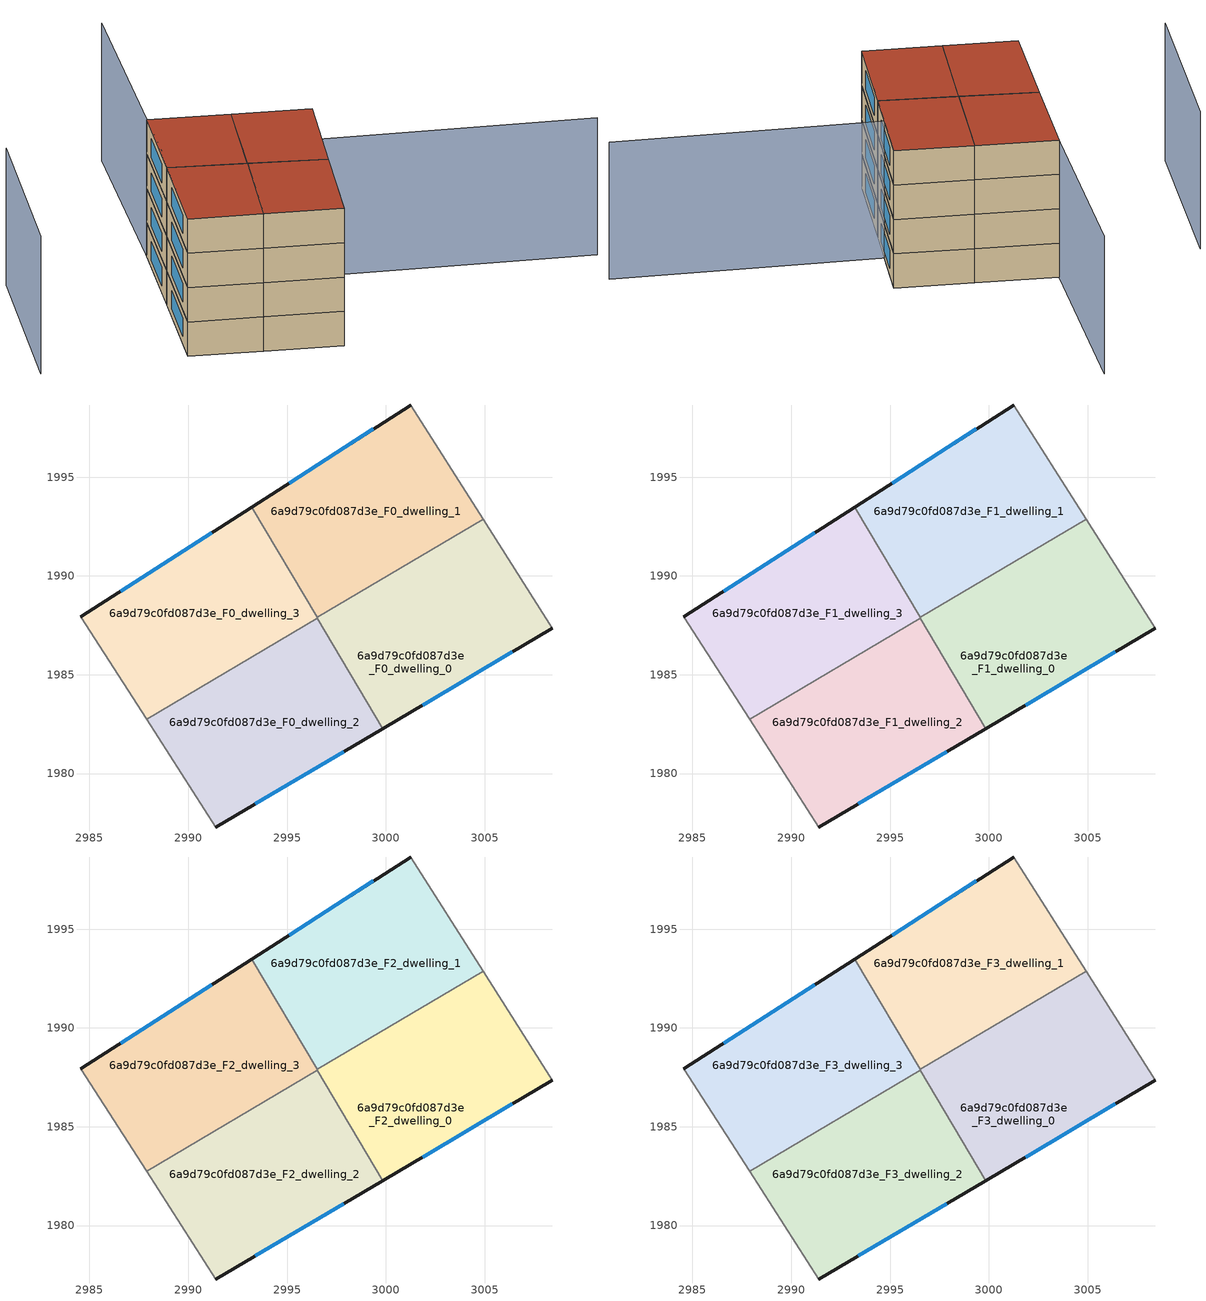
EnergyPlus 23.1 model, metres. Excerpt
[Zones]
6a9d79c0fd087d3e_F0_dwelling_0
 floor ground (EU_floor_Construction): 3008.41,1987.34 2999.84,1982.28 2996.54,1987.87 z0; 3004.92,1992.87 3008.41,1987.34 2996.54,1987.87 2996.52,1987.9 z0
 wall outside (EU_wall_Construction): 2999.84,1982.28 3008.41,1987.34 z0:3
 wall adiabatic (EU_wall_Construction): 3008.41,1987.34 3004.92,1992.87 z0:3
 wall to 6a9d79c0fd087d3e_F0_dwelling_2 (EU_wall_Construction): 2996.54,1987.87 2999.84,1982.28 z0:3
 wall to 6a9d79c0fd087d3e_F0_dwelling_1 (EU_wall_Construction): 3004.92,1992.87 2996.52,1987.9 z0:3
 wall to 6a9d79c0fd087d3e_F0_dwelling_3 (EU_wall_Construction): 2996.52,1987.9 2996.54,1987.87 z0:3
 window (EU_Window_Construction): 3001.86,1983.47 3006.4,1986.15 z0.7:2.3
6a9d79c0fd087d3e_F0_dwelling_1
 floor ground (EU_floor_Construction): 3001.26,1998.65 3004.92,1992.87 2996.52,1987.9 2993.22,1993.48 z0
 wall outside (EU_wall_Construction): 3001.26,1998.65 2993.22,1993.48 z0:3
 wall adiabatic (EU_wall_Construction): 3004.92,1992.87 3001.26,1998.65 z0:3
 wall to 6a9d79c0fd087d3e_F0_dwelling_3 (EU_wall_Construction): 2993.22,1993.48 2996.52,1987.9 z0:3
 window (EU_Window_Construction): 2999.37,1997.44 2995.11,1994.7 z0.7:2.3
6a9d79c0fd087d3e_F0_dwelling_2
 floor ground (EU_floor_Construction): 2996.54,1987.87 2999.84,1982.28 2991.4,1977.3 2987.89,1982.75 z0
 wall outside (EU_wall_Construction): 2991.4,1977.3 2999.84,1982.28 z0:3
 wall adiabatic (EU_wall_Construction): 2987.89,1982.75 2991.4,1977.3 z0:3
 wall to 6a9d79c0fd087d3e_F0_dwelling_3 (EU_wall_Construction): 2996.54,1987.87 2987.89,1982.75 z0:3
 window (EU_Window_Construction): 2993.38,1978.47 2997.86,1981.11 z0.7:2.3
6a9d79c0fd087d3e_F0_dwelling_3
 floor ground (EU_floor_Construction): 2993.22,1993.48 2996.54,1987.87 2987.89,1982.75 2984.57,1987.93 z0
 wall outside (EU_wall_Construction): 2993.22,1993.48 2984.57,1987.93 z0:3
 wall adiabatic (EU_wall_Construction): 2984.57,1987.93 2987.89,1982.75 z0:3
 window (EU_Window_Construction): 2991.19,1992.18 2986.6,1989.23 z0.7:2.3
6a9d79c0fd087d3e_F1_dwelling_0
 floor to 6a9d79c0fd087d3e_F0_dwelling_0 (EU_floor_Construction): 3004.92,1992.87 2996.54,1987.87 2996.52,1987.9 z3; 3008.41,1987.34 2999.84,1982.28 2996.54,1987.87 z3; 3004.92,1992.87 3008.41,1987.34 2996.54,1987.87 z3
 wall outside (EU_wall_Construction): 2999.84,1982.28 3008.41,1987.34 z3:6
 wall adiabatic (EU_wall_Construction): 3008.41,1987.34 3004.92,1992.87 z3:6
 wall to 6a9d79c0fd087d3e_F1_dwelling_2 (EU_wall_Construction): 2996.54,1987.87 2999.84,1982.28 z3:6
 wall to 6a9d79c0fd087d3e_F1_dwelling_1 (EU_wall_Construction): 3004.92,1992.87 2996.52,1987.9 z3:6
 wall to 6a9d79c0fd087d3e_F1_dwelling_3 (EU_wall_Construction): 2996.52,1987.9 2996.54,1987.87 z3:6
 window (EU_Window_Construction): 3001.86,1983.47 3006.4,1986.15 z3.7:5.3
6a9d79c0fd087d3e_F1_dwelling_1
 floor to 6a9d79c0fd087d3e_F0_dwelling_1 (EU_floor_Construction): 3001.26,1998.65 3004.92,1992.87 2996.52,1987.9 2993.22,1993.48 z3
 wall outside (EU_wall_Construction): 3001.26,1998.65 2993.22,1993.48 z3:6
 wall adiabatic (EU_wall_Construction): 3004.92,1992.87 3001.26,1998.65 z3:6
 wall to 6a9d79c0fd087d3e_F1_dwelling_3 (EU_wall_Construction): 2993.22,1993.48 2996.52,1987.9 z3:6
 window (EU_Window_Construction): 2999.37,1997.44 2995.11,1994.7 z3.7:5.3
6a9d79c0fd087d3e_F1_dwelling_2
 floor to 6a9d79c0fd087d3e_F0_dwelling_2 (EU_floor_Construction): 2996.54,1987.87 2999.84,1982.28 2991.4,1977.3 2987.89,1982.75 z3
 wall outside (EU_wall_Construction): 2991.4,1977.3 2999.84,1982.28 z3:6
 wall adiabatic (EU_wall_Construction): 2987.89,1982.75 2991.4,1977.3 z3:6
 wall to 6a9d79c0fd087d3e_F1_dwelling_3 (EU_wall_Construction): 2996.54,1987.87 2987.89,1982.75 z3:6
 window (EU_Window_Construction): 2993.38,1978.47 2997.86,1981.11 z3.7:5.3
6a9d79c0fd087d3e_F1_dwelling_3
 floor to 6a9d79c0fd087d3e_F0_dwelling_3 (EU_floor_Construction): 2993.22,1993.48 2996.54,1987.87 2987.89,1982.75 2984.57,1987.93 z3
 wall outside (EU_wall_Construction): 2993.22,1993.48 2984.57,1987.93 z3:6
 wall adiabatic (EU_wall_Construction): 2984.57,1987.93 2987.89,1982.75 z3:6
 window (EU_Window_Construction): 2991.19,1992.18 2986.6,1989.23 z3.7:5.3
6a9d79c0fd087d3e_F2_dwelling_0
 floor to 6a9d79c0fd087d3e_F1_dwelling_0 (EU_floor_Construction): 3004.92,1992.87 2996.54,1987.87 2996.52,1987.9 z6; 3008.41,1987.34 2999.84,1982.28 2996.54,1987.87 z6; 3004.92,1992.87 3008.41,1987.34 2996.54,1987.87 z6
 wall outside (EU_wall_Construction): 2999.84,1982.28 3008.41,1987.34 z6:9
 wall adiabatic (EU_wall_Construction): 3008.41,1987.34 3004.92,1992.87 z6:9
 wall to 6a9d79c0fd087d3e_F2_dwelling_2 (EU_wall_Construction): 2996.54,1987.87 2999.84,1982.28 z6:9
 wall to 6a9d79c0fd087d3e_F2_dwelling_1 (EU_wall_Construction): 3004.92,1992.87 2996.52,1987.9 z6:9
 wall to 6a9d79c0fd087d3e_F2_dwelling_3 (EU_wall_Construction): 2996.52,1987.9 2996.54,1987.87 z6:9
 window (EU_Window_Construction): 3001.86,1983.47 3006.4,1986.15 z6.7:8.3
6a9d79c0fd087d3e_F2_dwelling_1
 floor to 6a9d79c0fd087d3e_F1_dwelling_1 (EU_floor_Construction): 3001.26,1998.65 3004.92,1992.87 2996.52,1987.9 2993.22,1993.48 z6
 wall outside (EU_wall_Construction): 3001.26,1998.65 2993.22,1993.48 z6:9
 wall adiabatic (EU_wall_Construction): 3004.92,1992.87 3001.26,1998.65 z6:9
 wall to 6a9d79c0fd087d3e_F2_dwelling_3 (EU_wall_Construction): 2993.22,1993.48 2996.52,1987.9 z6:9
 window (EU_Window_Construction): 2999.37,1997.44 2995.11,1994.7 z6.7:8.3
6a9d79c0fd087d3e_F2_dwelling_2
 floor to 6a9d79c0fd087d3e_F1_dwelling_2 (EU_floor_Construction): 2996.54,1987.87 2999.84,1982.28 2991.4,1977.3 2987.89,1982.75 z6
 wall outside (EU_wall_Construction): 2991.4,1977.3 2999.84,1982.28 z6:9
 wall adiabatic (EU_wall_Construction): 2987.89,1982.75 2991.4,1977.3 z6:9
 wall to 6a9d79c0fd087d3e_F2_dwelling_3 (EU_wall_Construction): 2996.54,1987.87 2987.89,1982.75 z6:9
 window (EU_Window_Construction): 2993.38,1978.47 2997.86,1981.11 z6.7:8.3
6a9d79c0fd087d3e_F2_dwelling_3
 floor to 6a9d79c0fd087d3e_F1_dwelling_3 (EU_floor_Construction): 2993.22,1993.48 2996.54,1987.87 2987.89,1982.75 2984.57,1987.93 z6
 wall outside (EU_wall_Construction): 2993.22,1993.48 2984.57,1987.93 z6:9
 wall adiabatic (EU_wall_Construction): 2984.57,1987.93 2987.89,1982.75 z6:9
 window (EU_Window_Construction): 2991.19,1992.18 2986.6,1989.23 z6.7:8.3
6a9d79c0fd087d3e_F3_dwelling_0
 floor to 6a9d79c0fd087d3e_F2_dwelling_0 (EU_floor_Construction): 3004.92,1992.87 2996.54,1987.87 2996.52,1987.9 z9; 3008.41,1987.34 2999.84,1982.28 2996.54,1987.87 z9; 3004.92,1992.87 3008.41,1987.34 2996.54,1987.87 z9
 wall outside (EU_wall_Construction): 2999.84,1982.28 3008.41,1987.34 z9:12
 wall adiabatic (EU_wall_Construction): 3008.41,1987.34 3004.92,1992.87 z9:12
 wall to 6a9d79c0fd087d3e_F3_dwelling_2 (EU_wall_Construction): 2996.54,1987.87 2999.84,1982.28 z9:12
 wall to 6a9d79c0fd087d3e_F3_dwelling_1 (EU_wall_Construction): 3004.92,1992.87 2996.52,1987.9 z9:12
 wall to 6a9d79c0fd087d3e_F3_dwelling_3 (EU_wall_Construction): 2996.52,1987.9 2996.54,1987.87 z9:12
 window (EU_Window_Construction): 3001.86,1983.47 3006.4,1986.15 z9.7:11.3
 roof outside (EU_roof_Construction): 3008.41,1987.34 3004.92,1992.87 2996.54,1987.87 2999.84,1982.28 z12; 3004.92,1992.87 2996.52,1987.9 2996.54,1987.87 z12
6a9d79c0fd087d3e_F3_dwelling_1
 floor to 6a9d79c0fd087d3e_F2_dwelling_1 (EU_floor_Construction): 3001.26,1998.65 3004.92,1992.87 2996.52,1987.9 2993.22,1993.48 z9
 wall outside (EU_wall_Construction): 3001.26,1998.65 2993.22,1993.48 z9:12
 wall adiabatic (EU_wall_Construction): 3004.92,1992.87 3001.26,1998.65 z9:12
 wall to 6a9d79c0fd087d3e_F3_dwelling_3 (EU_wall_Construction): 2993.22,1993.48 2996.52,1987.9 z9:12
 window (EU_Window_Construction): 2999.37,1997.44 2995.11,1994.7 z9.7:11.3
 roof outside (EU_roof_Construction): 3004.92,1992.87 3001.26,1998.65 2993.22,1993.48 2996.52,1987.9 z12
6a9d79c0fd087d3e_F3_dwelling_2
 floor to 6a9d79c0fd087d3e_F2_dwelling_2 (EU_floor_Construction): 2996.54,1987.87 2999.84,1982.28 2991.4,1977.3 2987.89,1982.75 z9
 wall outside (EU_wall_Construction): 2991.4,1977.3 2999.84,1982.28 z9:12
 wall adiabatic (EU_wall_Construction): 2987.89,1982.75 2991.4,1977.3 z9:12
 wall to 6a9d79c0fd087d3e_F3_dwelling_3 (EU_wall_Construction): 2996.54,1987.87 2987.89,1982.75 z9:12
 window (EU_Window_Construction): 2993.38,1978.47 2997.86,1981.11 z9.7:11.3
 roof outside (EU_roof_Construction): 2999.84,1982.28 2996.54,1987.87 2987.89,1982.75 2991.4,1977.3 z12
6a9d79c0fd087d3e_F3_dwelling_3
 floor to 6a9d79c0fd087d3e_F2_dwelling_3 (EU_floor_Construction): 2993.22,1993.48 2996.54,1987.87 2987.89,1982.75 2984.57,1987.93 z9
 wall outside (EU_wall_Construction): 2993.22,1993.48 2984.57,1987.93 z9:12
 wall adiabatic (EU_wall_Construction): 2984.57,1987.93 2987.89,1982.75 z9:12
 window (EU_Window_Construction): 2991.19,1992.18 2986.6,1989.23 z9.7:11.3
 roof outside (EU_roof_Construction): 2996.54,1987.87 2993.22,1993.48 2984.57,1987.93 2987.89,1982.75 z12
shading: 3015.78,1965.77 2996.04,1995.13 / 2996.04,1995.13 3017.27,2009.41 / 2991.69,2006.78 2976.81,1997.37 z0:12
[Building]
EU S2 Campaign: North Axis=0; Terrain=City; Solar Distribution=FullExterior
[Site:Location]
Budapest.Ferenc.Liszt.Intl.AP: Latitude=47.437; Longitude=19.256; Time Zone=1; Elevation=185
[SizingPeriod:WeatherFileDays]
AnnualSizingPeriod: Begin Month=1; Begin Day of Month=1; End Month=12; End Day of Month=31; Day of Week for Start Day=Monday; Use Weather File Daylight Saving Period=No; Use Weather File Rain and Snow Indicators=No
[MATERIAL]
EU_InternalMass_Material: Roughness=MediumRough; Thickness=0.1; Conductivity=1; Density=1800; Specific Heat=900; Thermal Absorptance=0.9; Solar Absorptance=0.7; Visible Absorptance=0.7
[MATERIAL:NOMASS] Roughness=MediumRough; Thermal Absorptance=0.9; Solar Absorptance=0.7; Visible Absorptance=0.7
Name | Thermal Resistance
EU_wall_NoMass | 0.832559
EU_roof_NoMass | 1.39638
EU_floor_NoMass | 0.872794
[WINDOWMATERIAL:SIMPLEGLAZINGSYSTEM]
EU_Window_SimpleGlazing: UFactor=2.79869; Solar Heat Gain Coefficient=0.75; Visible Transmittance=0.75
[CONSTRUCTION]
EU_wall_Construction: EU_wall_NoMass
EU_roof_Construction: EU_roof_NoMass
EU_floor_Construction: EU_floor_NoMass
EU_Window_Construction: EU_Window_SimpleGlazing
EU_InternalMass_Construction: EU_InternalMass_Material
[ZONE] Type=1; Multiplier=1; Ceiling Height=autocalculate; Floor Area=autocalculate; Part of Total Floor Area=Yes
Name | Volume
6a9d79c0fd087d3e_F0_dwelling_0; 6a9d79c0fd087d3e_F1_dwelling_0; 6a9d79c0fd087d3e_F2_dwelling_0; 6a9d79c0fd087d3e_F3_dwelling_0 | 193.132
6a9d79c0fd087d3e_F0_dwelling_1; 6a9d79c0fd087d3e_F1_dwelling_1; 6a9d79c0fd087d3e_F2_dwelling_1; 6a9d79c0fd087d3e_F3_dwelling_1; 6a9d79c0fd087d3e_F0_dwelling_2; 6a9d79c0fd087d3e_F1_dwelling_2; 6a9d79c0fd087d3e_F2_dwelling_2; 6a9d79c0fd087d3e_F3_dwelling_2 | 193.126
6a9d79c0fd087d3e_F0_dwelling_3; 6a9d79c0fd087d3e_F1_dwelling_3; 6a9d79c0fd087d3e_F2_dwelling_3; 6a9d79c0fd087d3e_F3_dwelling_3 | 193.139
[INTERNALMASS] Construction=EU_InternalMass_Construction
Name | Zone or ZoneList | Surface Area
6a9d79c0fd087d3e_F0_dwelling_0_EU_InternalMass | 6a9d79c0fd087d3e_F0_dwelling_0 | 64.3781
6a9d79c0fd087d3e_F0_dwelling_1_EU_InternalMass | 6a9d79c0fd087d3e_F0_dwelling_1 | 64.376
6a9d79c0fd087d3e_F0_dwelling_2_EU_InternalMass | 6a9d79c0fd087d3e_F0_dwelling_2 | 64.376
6a9d79c0fd087d3e_F0_dwelling_3_EU_InternalMass | 6a9d79c0fd087d3e_F0_dwelling_3 | 64.3802
6a9d79c0fd087d3e_F1_dwelling_0_EU_InternalMass | 6a9d79c0fd087d3e_F1_dwelling_0 | 64.3781
6a9d79c0fd087d3e_F1_dwelling_1_EU_InternalMass | 6a9d79c0fd087d3e_F1_dwelling_1 | 64.376
6a9d79c0fd087d3e_F1_dwelling_2_EU_InternalMass | 6a9d79c0fd087d3e_F1_dwelling_2 | 64.376
6a9d79c0fd087d3e_F1_dwelling_3_EU_InternalMass | 6a9d79c0fd087d3e_F1_dwelling_3 | 64.3802
6a9d79c0fd087d3e_F2_dwelling_0_EU_InternalMass | 6a9d79c0fd087d3e_F2_dwelling_0 | 64.3781
6a9d79c0fd087d3e_F2_dwelling_1_EU_InternalMass | 6a9d79c0fd087d3e_F2_dwelling_1 | 64.376
6a9d79c0fd087d3e_F2_dwelling_2_EU_InternalMass | 6a9d79c0fd087d3e_F2_dwelling_2 | 64.376
6a9d79c0fd087d3e_F2_dwelling_3_EU_InternalMass | 6a9d79c0fd087d3e_F2_dwelling_3 | 64.3802
6a9d79c0fd087d3e_F3_dwelling_0_EU_InternalMass | 6a9d79c0fd087d3e_F3_dwelling_0 | 64.3781
6a9d79c0fd087d3e_F3_dwelling_1_EU_InternalMass | 6a9d79c0fd087d3e_F3_dwelling_1 | 64.376
6a9d79c0fd087d3e_F3_dwelling_2_EU_InternalMass | 6a9d79c0fd087d3e_F3_dwelling_2 | 64.376
6a9d79c0fd087d3e_F3_dwelling_3_EU_InternalMass | 6a9d79c0fd087d3e_F3_dwelling_3 | 64.3802
[OTHEREQUIPMENT] Fuel Type=Electricity; Design Level Calculation Method=Watts/Area; Power per Zone Floor Area=1; Fraction Latent=0; Fraction Radiant=0; Fraction Lost=0; Carbon Dioxide Generation Rate=0; EndUse Subcategory=EU_Step8_InternalGains
Name | Zone or ZoneList or Space or SpaceList | Schedule
EU_Step8_InternalGain_6a9d79c0fd087d3e_F0_dwelling_0_f000 | 6a9d79c0fd087d3e_F0_dwelling_0 | EU_Step8_GainSchedule_6a9d79c0fd087d3e_F0_dwelling_0_f000
EU_Step8_InternalGain_6a9d79c0fd087d3e_F0_dwelling_1_f000 | 6a9d79c0fd087d3e_F0_dwelling_1 | EU_Step8_GainSchedule_6a9d79c0fd087d3e_F0_dwelling_1_f000
EU_Step8_InternalGain_6a9d79c0fd087d3e_F0_dwelling_2_f000 | 6a9d79c0fd087d3e_F0_dwelling_2 | EU_Step8_GainSchedule_6a9d79c0fd087d3e_F0_dwelling_2_f000
EU_Step8_InternalGain_6a9d79c0fd087d3e_F0_dwelling_3_f000 | 6a9d79c0fd087d3e_F0_dwelling_3 | EU_Step8_GainSchedule_6a9d79c0fd087d3e_F0_dwelling_3_f000
EU_Step8_InternalGain_6a9d79c0fd087d3e_F1_dwelling_0_f000 | 6a9d79c0fd087d3e_F1_dwelling_0 | EU_Step8_GainSchedule_6a9d79c0fd087d3e_F1_dwelling_0_f000
EU_Step8_InternalGain_6a9d79c0fd087d3e_F1_dwelling_1_f000 | 6a9d79c0fd087d3e_F1_dwelling_1 | EU_Step8_GainSchedule_6a9d79c0fd087d3e_F1_dwelling_1_f000
EU_Step8_InternalGain_6a9d79c0fd087d3e_F1_dwelling_2_f000 | 6a9d79c0fd087d3e_F1_dwelling_2 | EU_Step8_GainSchedule_6a9d79c0fd087d3e_F1_dwelling_2_f000
EU_Step8_InternalGain_6a9d79c0fd087d3e_F1_dwelling_3_f000 | 6a9d79c0fd087d3e_F1_dwelling_3 | EU_Step8_GainSchedule_6a9d79c0fd087d3e_F1_dwelling_3_f000
EU_Step8_InternalGain_6a9d79c0fd087d3e_F2_dwelling_0_f000 | 6a9d79c0fd087d3e_F2_dwelling_0 | EU_Step8_GainSchedule_6a9d79c0fd087d3e_F2_dwelling_0_f000
EU_Step8_InternalGain_6a9d79c0fd087d3e_F2_dwelling_1_f000 | 6a9d79c0fd087d3e_F2_dwelling_1 | EU_Step8_GainSchedule_6a9d79c0fd087d3e_F2_dwelling_1_f000
EU_Step8_InternalGain_6a9d79c0fd087d3e_F2_dwelling_2_f000 | 6a9d79c0fd087d3e_F2_dwelling_2 | EU_Step8_GainSchedule_6a9d79c0fd087d3e_F2_dwelling_2_f000
EU_Step8_InternalGain_6a9d79c0fd087d3e_F2_dwelling_3_f000 | 6a9d79c0fd087d3e_F2_dwelling_3 | EU_Step8_GainSchedule_6a9d79c0fd087d3e_F2_dwelling_3_f000
EU_Step8_InternalGain_6a9d79c0fd087d3e_F3_dwelling_0_f000 | 6a9d79c0fd087d3e_F3_dwelling_0 | EU_Step8_GainSchedule_6a9d79c0fd087d3e_F3_dwelling_0_f000
EU_Step8_InternalGain_6a9d79c0fd087d3e_F3_dwelling_1_f000 | 6a9d79c0fd087d3e_F3_dwelling_1 | EU_Step8_GainSchedule_6a9d79c0fd087d3e_F3_dwelling_1_f000
EU_Step8_InternalGain_6a9d79c0fd087d3e_F3_dwelling_2_f000 | 6a9d79c0fd087d3e_F3_dwelling_2 | EU_Step8_GainSchedule_6a9d79c0fd087d3e_F3_dwelling_2_f000
EU_Step8_InternalGain_6a9d79c0fd087d3e_F3_dwelling_3_f000 | 6a9d79c0fd087d3e_F3_dwelling_3 | EU_Step8_GainSchedule_6a9d79c0fd087d3e_F3_dwelling_3_f000
[ZONEVENTILATION:DESIGNFLOWRATE] Schedule=EU_AlwaysOn; Design Flow Rate Calculation Method=AirChanges/Hour; Air Changes per Hour=0.475469; Ventilation Type=Natural; Fan Pressure Rise=0; Fan Total Efficiency=1; Constant Term Coefficient=1; Temperature Term Coefficient=0; Velocity Term Coefficient=0; Velocity Squared Term Coefficient=0; Minimum Indoor Temperature=-100; Maximum Indoor Temperature=100; Delta Temperature=-100; Minimum Outdoor Temperature=-100; Maximum Outdoor Temperature=100; Maximum Wind Speed=40
Name | Zone or ZoneList or Space or SpaceList
EU_ConstantAir_6a9d79c0fd087d3e_F0_dwelling_0 | 6a9d79c0fd087d3e_F0_dwelling_0
EU_ConstantAir_6a9d79c0fd087d3e_F0_dwelling_1 | 6a9d79c0fd087d3e_F0_dwelling_1
EU_ConstantAir_6a9d79c0fd087d3e_F0_dwelling_2 | 6a9d79c0fd087d3e_F0_dwelling_2
EU_ConstantAir_6a9d79c0fd087d3e_F0_dwelling_3 | 6a9d79c0fd087d3e_F0_dwelling_3
EU_ConstantAir_6a9d79c0fd087d3e_F1_dwelling_0 | 6a9d79c0fd087d3e_F1_dwelling_0
EU_ConstantAir_6a9d79c0fd087d3e_F1_dwelling_1 | 6a9d79c0fd087d3e_F1_dwelling_1
EU_ConstantAir_6a9d79c0fd087d3e_F1_dwelling_2 | 6a9d79c0fd087d3e_F1_dwelling_2
EU_ConstantAir_6a9d79c0fd087d3e_F1_dwelling_3 | 6a9d79c0fd087d3e_F1_dwelling_3
EU_ConstantAir_6a9d79c0fd087d3e_F2_dwelling_0 | 6a9d79c0fd087d3e_F2_dwelling_0
EU_ConstantAir_6a9d79c0fd087d3e_F2_dwelling_1 | 6a9d79c0fd087d3e_F2_dwelling_1
EU_ConstantAir_6a9d79c0fd087d3e_F2_dwelling_2 | 6a9d79c0fd087d3e_F2_dwelling_2
EU_ConstantAir_6a9d79c0fd087d3e_F2_dwelling_3 | 6a9d79c0fd087d3e_F2_dwelling_3
EU_ConstantAir_6a9d79c0fd087d3e_F3_dwelling_0 | 6a9d79c0fd087d3e_F3_dwelling_0
EU_ConstantAir_6a9d79c0fd087d3e_F3_dwelling_1 | 6a9d79c0fd087d3e_F3_dwelling_1
EU_ConstantAir_6a9d79c0fd087d3e_F3_dwelling_2 | 6a9d79c0fd087d3e_F3_dwelling_2
EU_ConstantAir_6a9d79c0fd087d3e_F3_dwelling_3 | 6a9d79c0fd087d3e_F3_dwelling_3
[HVACTEMPLATE:THERMOSTAT] Constant Heating Setpoint=20; Constant Cooling Setpoint=50
EU_HeatOnly_6a9d79c0fd087d3e_F0_dwelling_0; EU_HeatOnly_6a9d79c0fd087d3e_F0_dwelling_1; EU_HeatOnly_6a9d79c0fd087d3e_F0_dwelling_2; EU_HeatOnly_6a9d79c0fd087d3e_F0_dwelling_3; EU_HeatOnly_6a9d79c0fd087d3e_F1_dwelling_0; EU_HeatOnly_6a9d79c0fd087d3e_F1_dwelling_1; EU_HeatOnly_6a9d79c0fd087d3e_F1_dwelling_2; EU_HeatOnly_6a9d79c0fd087d3e_F1_dwelling_3; EU_HeatOnly_6a9d79c0fd087d3e_F2_dwelling_0; EU_HeatOnly_6a9d79c0fd087d3e_F2_dwelling_1; EU_HeatOnly_6a9d79c0fd087d3e_F2_dwelling_2; EU_HeatOnly_6a9d79c0fd087d3e_F2_dwelling_3; EU_HeatOnly_6a9d79c0fd087d3e_F3_dwelling_0; EU_HeatOnly_6a9d79c0fd087d3e_F3_dwelling_1; EU_HeatOnly_6a9d79c0fd087d3e_F3_dwelling_2; EU_HeatOnly_6a9d79c0fd087d3e_F3_dwelling_3
[HVACTEMPLATE:ZONE:IDEALLOADSAIRSYSTEM] System Availability Schedule=EU_AlwaysOn; Maximum Heating Supply Air Temperature=50; Minimum Cooling Supply Air Temperature=13; Maximum Heating Supply Air Humidity Ratio=0.0156; Minimum Cooling Supply Air Humidity Ratio=0.0077; Heating Limit=NoLimit; Cooling Limit=NoLimit; Heating Availability Schedule=EU_AlwaysOn; Cooling Availability Schedule=EU_CoolingOff; Dehumidification Control Type=ConstantSensibleHeatRatio; Cooling Sensible Heat Ratio=0.7; Dehumidification Setpoint=60; Humidification Control Type=None; Humidification Setpoint=30; Outdoor Air Method=None; Outdoor Air Flow Rate per Person=0.00944; Outdoor Air Flow Rate per Zone Floor Area=0; Outdoor Air Flow Rate per Zone=0; Demand Controlled Ventilation Type=None; Outdoor Air Economizer Type=NoEconomizer; Heat Recovery Type=None; Sensible Heat Recovery Effectiveness=0.7; Latent Heat Recovery Effectiveness=0.65
Name | Template Thermostat
6a9d79c0fd087d3e_F0_dwelling_0 | EU_HeatOnly_6a9d79c0fd087d3e_F0_dwelling_0
6a9d79c0fd087d3e_F0_dwelling_1 | EU_HeatOnly_6a9d79c0fd087d3e_F0_dwelling_1
6a9d79c0fd087d3e_F0_dwelling_2 | EU_HeatOnly_6a9d79c0fd087d3e_F0_dwelling_2
6a9d79c0fd087d3e_F0_dwelling_3 | EU_HeatOnly_6a9d79c0fd087d3e_F0_dwelling_3
6a9d79c0fd087d3e_F1_dwelling_0 | EU_HeatOnly_6a9d79c0fd087d3e_F1_dwelling_0
6a9d79c0fd087d3e_F1_dwelling_1 | EU_HeatOnly_6a9d79c0fd087d3e_F1_dwelling_1
6a9d79c0fd087d3e_F1_dwelling_2 | EU_HeatOnly_6a9d79c0fd087d3e_F1_dwelling_2
6a9d79c0fd087d3e_F1_dwelling_3 | EU_HeatOnly_6a9d79c0fd087d3e_F1_dwelling_3
6a9d79c0fd087d3e_F2_dwelling_0 | EU_HeatOnly_6a9d79c0fd087d3e_F2_dwelling_0
6a9d79c0fd087d3e_F2_dwelling_1 | EU_HeatOnly_6a9d79c0fd087d3e_F2_dwelling_1
6a9d79c0fd087d3e_F2_dwelling_2 | EU_HeatOnly_6a9d79c0fd087d3e_F2_dwelling_2
6a9d79c0fd087d3e_F2_dwelling_3 | EU_HeatOnly_6a9d79c0fd087d3e_F2_dwelling_3
6a9d79c0fd087d3e_F3_dwelling_0 | EU_HeatOnly_6a9d79c0fd087d3e_F3_dwelling_0
6a9d79c0fd087d3e_F3_dwelling_1 | EU_HeatOnly_6a9d79c0fd087d3e_F3_dwelling_1
6a9d79c0fd087d3e_F3_dwelling_2 | EU_HeatOnly_6a9d79c0fd087d3e_F3_dwelling_2
6a9d79c0fd087d3e_F3_dwelling_3 | EU_HeatOnly_6a9d79c0fd087d3e_F3_dwelling_3
[SIZING:ZONE] Zone Cooling Design Supply Air Temperature Input Method=SupplyAirTemperature; Zone Cooling Design Supply Air Temperature=13; Zone Heating Design Supply Air Temperature Input Method=SupplyAirTemperature; Zone Heating Design Supply Air Temperature=50; Zone Cooling Design Supply Air Humidity Ratio=0.008; Zone Heating Design Supply Air Humidity Ratio=0.008; Cooling Design Air Flow Method=DesignDay; Cooling Design Air Flow Rate=0; Cooling Minimum Air Flow per Zone Floor Area=0.000762; Cooling Minimum Air Flow=0; Cooling Minimum Air Flow Fraction=0.2; Heating Design Air Flow Method=DesignDay; Heating Design Air Flow Rate=0; Heating Maximum Air Flow per Zone Floor Area=0.002032; Heating Maximum Air Flow=0.141576; Heating Maximum Air Flow Fraction=0.3; Account for Dedicated Outdoor Air System=No; Dedicated Outdoor Air System Control Strategy=NeutralSupplyAir; Dedicated Outdoor Air Low Setpoint Temperature for Design=autosize; Dedicated Outdoor Air High Setpoint Temperature for Design=autosize; Zone Load Sizing Method=Sensible Load Only No Latent Load; Zone Latent Cooling Design Supply Air Humidity Ratio Input Method=HumidityRatioDifference; Zone Cooling Design Supply Air Humidity Ratio Difference=0.005; Zone Latent Heating Design Supply Air Humidity Ratio Input Method=HumidityRatioDifference; Zone Humidification Design Supply Air Humidity Ratio Difference=0.005
6a9d79c0fd087d3e_F0_dwelling_0; 6a9d79c0fd087d3e_F0_dwelling_1; 6a9d79c0fd087d3e_F0_dwelling_2; 6a9d79c0fd087d3e_F0_dwelling_3; 6a9d79c0fd087d3e_F1_dwelling_0; 6a9d79c0fd087d3e_F1_dwelling_1; 6a9d79c0fd087d3e_F1_dwelling_2; 6a9d79c0fd087d3e_F1_dwelling_3; 6a9d79c0fd087d3e_F2_dwelling_0; 6a9d79c0fd087d3e_F2_dwelling_1; 6a9d79c0fd087d3e_F2_dwelling_2; 6a9d79c0fd087d3e_F2_dwelling_3; 6a9d79c0fd087d3e_F3_dwelling_0; 6a9d79c0fd087d3e_F3_dwelling_1; 6a9d79c0fd087d3e_F3_dwelling_2; 6a9d79c0fd087d3e_F3_dwelling_3
[SCHEDULE:CONSTANT]
Name | Hourly Value
EU_AlwaysOn | 1
EU_CoolingOff | 0
[SCHEDULE:FILE] Column Number=1; Rows to Skip at Top=0; Number of Hours of Data=8760; Column Separator=Comma; Interpolate to Timestep=No; Minutes per Item=60; Adjust Schedule for Daylight Savings=Yes
Name | File
EU_Step8_GainSchedule_6a9d79c0fd087d3e_F0_dwelling_0_f000 | ../../schedules/6a9d79c0fd087d3e/6a9d79c0fd087d3e_F0_dwelling_0_f000_gain.csv
EU_Step8_GainSchedule_6a9d79c0fd087d3e_F0_dwelling_1_f000 | ../../schedules/6a9d79c0fd087d3e/6a9d79c0fd087d3e_F0_dwelling_1_f000_gain.csv
EU_Step8_GainSchedule_6a9d79c0fd087d3e_F0_dwelling_2_f000 | ../../schedules/6a9d79c0fd087d3e/6a9d79c0fd087d3e_F0_dwelling_2_f000_gain.csv
EU_Step8_GainSchedule_6a9d79c0fd087d3e_F0_dwelling_3_f000 | ../../schedules/6a9d79c0fd087d3e/6a9d79c0fd087d3e_F0_dwelling_3_f000_gain.csv
EU_Step8_GainSchedule_6a9d79c0fd087d3e_F1_dwelling_0_f000 | ../../schedules/6a9d79c0fd087d3e/6a9d79c0fd087d3e_F1_dwelling_0_f000_gain.csv
EU_Step8_GainSchedule_6a9d79c0fd087d3e_F1_dwelling_1_f000 | ../../schedules/6a9d79c0fd087d3e/6a9d79c0fd087d3e_F1_dwelling_1_f000_gain.csv
EU_Step8_GainSchedule_6a9d79c0fd087d3e_F1_dwelling_2_f000 | ../../schedules/6a9d79c0fd087d3e/6a9d79c0fd087d3e_F1_dwelling_2_f000_gain.csv
EU_Step8_GainSchedule_6a9d79c0fd087d3e_F1_dwelling_3_f000 | ../../schedules/6a9d79c0fd087d3e/6a9d79c0fd087d3e_F1_dwelling_3_f000_gain.csv
EU_Step8_GainSchedule_6a9d79c0fd087d3e_F2_dwelling_0_f000 | ../../schedules/6a9d79c0fd087d3e/6a9d79c0fd087d3e_F2_dwelling_0_f000_gain.csv
EU_Step8_GainSchedule_6a9d79c0fd087d3e_F2_dwelling_1_f000 | ../../schedules/6a9d79c0fd087d3e/6a9d79c0fd087d3e_F2_dwelling_1_f000_gain.csv
EU_Step8_GainSchedule_6a9d79c0fd087d3e_F2_dwelling_2_f000 | ../../schedules/6a9d79c0fd087d3e/6a9d79c0fd087d3e_F2_dwelling_2_f000_gain.csv
EU_Step8_GainSchedule_6a9d79c0fd087d3e_F2_dwelling_3_f000 | ../../schedules/6a9d79c0fd087d3e/6a9d79c0fd087d3e_F2_dwelling_3_f000_gain.csv
EU_Step8_GainSchedule_6a9d79c0fd087d3e_F3_dwelling_0_f000 | ../../schedules/6a9d79c0fd087d3e/6a9d79c0fd087d3e_F3_dwelling_0_f000_gain.csv
EU_Step8_GainSchedule_6a9d79c0fd087d3e_F3_dwelling_1_f000 | ../../schedules/6a9d79c0fd087d3e/6a9d79c0fd087d3e_F3_dwelling_1_f000_gain.csv
EU_Step8_GainSchedule_6a9d79c0fd087d3e_F3_dwelling_2_f000 | ../../schedules/6a9d79c0fd087d3e/6a9d79c0fd087d3e_F3_dwelling_2_f000_gain.csv
EU_Step8_GainSchedule_6a9d79c0fd087d3e_F3_dwelling_3_f000 | ../../schedules/6a9d79c0fd087d3e/6a9d79c0fd087d3e_F3_dwelling_3_f000_gain.csv
